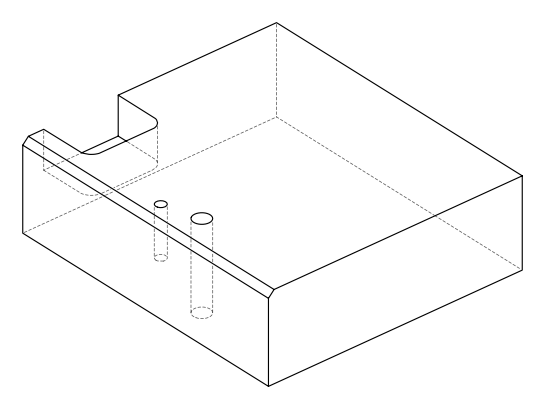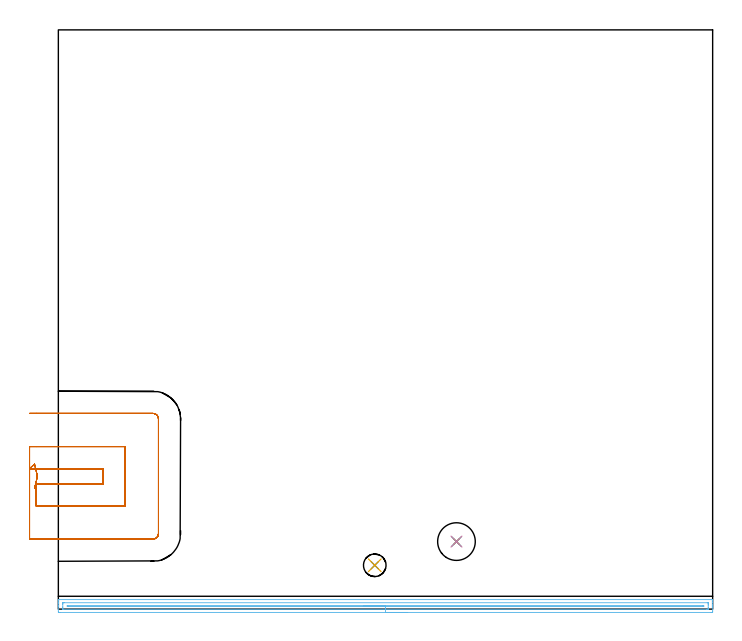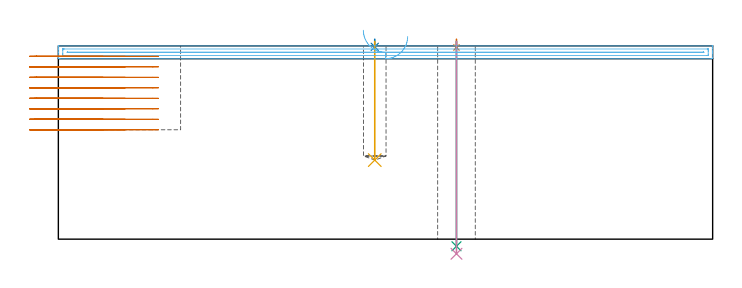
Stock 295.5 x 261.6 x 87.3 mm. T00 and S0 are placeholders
(PLAN: 7 operations, 5 tool changes, 16.1 min)
(1 SPOT_DRILL | STEP1HOLE | NXT0321_9005460120000 | 0.03 min | 3 mm3)
(2 SPOT_DRILL_1 | STEP1POCKET | NXT0321_9005460120000 | 0.03 min | 1 mm3)
(3 DRILL_THROUGH_HOLE_INTO_CENTER | STEP1HOLE | NXT0301_065 | 0.37 min | 6037 mm3)
(4 DRILL_TO_ENLARGE_THROUGH_HOLE | STEP1HOLE | UGT0301_044 | 0.39 min | 13753 mm3)
(5 DRILL_BLIND_HOLE_INTO_CENTER | STEP1POCKET | NXT0301_073 | 0.22 min | 4104 mm3)
(6 AREA_MILL | FG_CHAMFER_SURFACE | UGT0205_001 | 7.24 min | 4975 mm3)
(7 MILL_SLOT | SLOT_PARTIAL_RECTANGULAR | UGT0201_094 | Follow Part, ap 5, ae 75% | 7.8 min | 158143 mm3)
(TOOL NXT0321_9005460120000 | NC Spot Drill, 142deg, 12mm, Carbide, Uncoated | D12 PA142 FL30 Z2)
(TOOL NXT0301_065 | Carbide Drill 9.4mm [860.1-0940-075A1-MM 2214] | D9.4 PA140 FL98 Z2)
(TOOL UGT0301_044 | Twist Drill 17 mm | D17 PA118 FL125 Z2)
(TOOL NXT0301_073 | Carbide Drill 10.2mm [860.1-1020-031A1-MM 2214] | D10.2 PA140 FL55 Z2)
(TOOL UGT0205_001 | Chamfer Mill 20 x 3 x 45 deg. | D20 FL50 Z2)
(TOOL UGT0201_094 | End mill 20 mm | D20 FL38 Z4)
(OP 1 SPOT_DRILL)
G17 G21 G94 G90
T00 M6
G54
G17 G0 G90 X179.8 Y30.5 S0 M3
G43 Z97.3 H0
G94 G81 G98 Z86.568 F250. R90.3
G80
M5
M2
(OP 2 SPOT_DRILL_1)
G17 G21 G94 G90
T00 M6
G54
G17 G0 G90 X142.9 Y19.8 S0 M3
G43 Z97.3 H0
G94 G81 G98 Z86.861 F250. R90.3
G80
M5
M2
(OP 3 DRILL_THROUGH_HOLE_INTO_CENTER)
G17 G21 G94 G90
T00 M6
G54
G17 G0 G90 X179.8 Y30.5 S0 M3
G43 Z97.3 H1
G94 G73 G98 Z-3.211 F250. Q9.051 R89.3
G80
M5
M2
(OP 4 DRILL_TO_ENLARGE_THROUGH_HOLE)
G17 G21 G94 G90
T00 M6
G54
G17 G0 G90 X179.8 Y30.5 S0 M3
G43 Z97.3 H0
G94 G73 G98 Z-6.607 F250. Q15.651 R89.3
G80
M5
M2
(OP 5 DRILL_BLIND_HOLE_INTO_CENTER)
G17 G21 G94 G90
T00 M6
G54
G17 G0 G90 X142.9 Y19.8 S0 M3
G43 Z97.3 H1
G94 G81 G98 Z35.7 F250. R89.3
G80
M5
M2
(OP 6 AREA_MILL)
G17 G21 G94 G90
T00 M6
G54
G17 G0 G90 X157.75 Y-1.5 S1061 M3
G43 Z97.3 H0
Z91.5
G94 G1 X157.712 Z90.628 F250.
X157.598 Z89.763
X157.409 Z88.912
X157.147 Z88.08
X156.813 Z87.274
X156.41 Z86.5
X155.941 Z85.764
X155.41 Z85.072
X154.821 Z84.429
X154.178 Z83.84
X153.486 Z83.308
X152.75 Z82.84
X151.976 Z82.437
X151.17 Z82.103
X150.338 Z81.841
X149.486 Z81.652
X148.622 Z81.538
X147.75 Z81.5
X0.632
X0.335 Y-1.498
X0.01 Y-1.494 Z81.503
X0. Y-1.21 Z81.787
Y1.4 Z84.394
Y2.781 Z85.777
Y3.14 Z86.134
Y3.858 Z86.858
Y4.06 Z87.06
X0.001 Y4.18 Z87.173
X0.003 Y4.241 Z87.232
X0.01 Y4.297 Z87.288
X0.185 Y4.3 Z87.3
X295.315
X295.49 Y4.297 Z87.288
X295.498 Y4.181 Z87.174
X295.5 Y4.06 Z87.06
Y3.858 Z86.858
Y3.14 Z86.134
Y1.911 Z84.907
Y1.4 Z84.394
Y0.785 Z83.781
Y-0.954 Z82.042
X295.497 Y-1.21 Z81.787
X295.49 Y-1.494 Z81.503
X295.165 Y-1.498 Z81.5
X294.868 Y-1.5
X147.75
Y-0.086 Z82.914
X2.42 Y-0.085 Z82.915
X2.157 Y-0.084 Z82.916
X2.055 Y-0.081 Z82.919
X2.012 Y-0.079 Z82.921
X2.009 Y-0.055 Z82.945
X2.003 Y0.067 Z83.067
X2.001 Y0.53 Z83.53
X2. Y0.939 Z83.939
Y2.27 Z85.27
X2.001 Y2.678 Z85.678
X2.005 Y2.815 Z85.815
X2.01 Y2.864 Z85.864
X2.014 Y2.879 Z85.879
X2.026 Y2.881 Z85.881
X2.104 Y2.883 Z85.883
X2.42 Y2.885 Z85.885
X2.682 Y2.886 Z85.886
X293.079 Y2.885 Z85.885
X293.343 Y2.884 Z85.884
X293.445 Y2.881 Z85.881
X293.488 Y2.879 Z85.879
X293.49 Y2.855 Z85.855
X293.497 Y2.733 Z85.733
X293.499 Y2.27 Z85.27
X293.5 Y1.861 Z84.861
Y0.53 Z83.53
X293.499 Y0.122 Z83.122
X293.495 Y-0.015 Z82.985
X293.49 Y-0.064 Z82.936
X293.486 Y-0.08 Z82.92
X293.474 Y-0.081 Z82.919
X293.396 Y-0.083 Z82.917
X293.079 Y-0.085 Z82.915
X292.818 Y-0.086 Z82.914
X147.75
Y1.328 Z84.328
X4.282 Y1.329 Z84.329
X4.209 Y1.33 Z84.33
X4.136 Y1.332 Z84.332
X4.01 Y1.339 Z84.339
X4.008 Y1.4 Z84.4
X4.01 Y1.449 Z84.449
X4.02 Y1.465 Z84.465
X4.063 Y1.468 Z84.468
X4.136 Y1.471 Z84.471
X291.218
X291.291 Y1.47 Z84.47
X291.364 Y1.468 Z84.468
X291.49 Y1.461 Z84.461
X291.492 Y1.4 Z84.4
X291.49 Y1.351 Z84.351
X291.48 Y1.335 Z84.335
X291.437 Y1.332 Z84.332
X291.364 Y1.329 Z84.329
X147.75 Y1.328 Z84.328
X146.878 Z84.366
X146.013 Z84.48
X145.162 Z84.669
X144.33 Z84.931
X143.524 Z85.265
X142.75 Z85.668
X142.014 Z86.137
X141.322 Z86.668
X140.679 Z87.257
X140.09 Z87.901
X139.558 Z88.593
X139.09 Z89.328
X138.687 Z90.102
X138.353 Z90.908
X138.091 Z91.74
X137.902 Z92.592
X137.788 Z93.457
X137.75 Z94.328
G0 Z97.3
M5
M2
(OP 7 MILL_SLOT)
G17 G21 G94 G90
T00 M6
G54
G17 G0 G90 X-10.768 Y54.539 S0 M3
G43 Z97.3 H0
Z82.562
G94 G1 X-10. Y57.439 F250.
G3 X-10. Y62.561 R10.
G1 X-10.768 Y65.461
X-13. Y63.4
X-10.
X20.2 F500.
Y56.6
X-10.
Y46.6
X30.2
Y73.4
X-10.
X-13. F250.
Y31.6
X-10.
X42.7 F500.
G3 X45.2 Y34.1 R2.5
G1 Y85.9
G3 X42.7 Y88.4 R2.5
G1 X-10.
X-13. F250.
G0 X-10.768 Y54.539 Z77.825
G1 X-10. Y57.439
G3 X-10. Y62.561 R10.
G1 X-10.768 Y65.461
X-13. Y63.4
X-10.
X20.2 F500.
Y56.6
X-10.
Y46.6
X30.2
Y73.4
X-10.
X-13. F250.
Y31.6
X-10.
X42.7 F500.
G3 X45.2 Y34.1 R2.5
G1 Y85.9
G3 X42.7 Y88.4 R2.5
G1 X-10.
X-13. F250.
G0 X-10.768 Y54.539 Z73.087
G1 X-10. Y57.439
G3 X-10. Y62.561 R10.
G1 X-10.768 Y65.461
X-13. Y63.4
X-10.
X20.2 F500.
Y56.6
X-10.
Y46.6
X30.2
Y73.4
X-10.
X-13. F250.
Y31.6
X-10.
X42.7 F500.
G3 X45.2 Y34.1 R2.5
G1 Y85.9
G3 X42.7 Y88.4 R2.5
G1 X-10.
X-13. F250.
G0 X-10.768 Y54.539 Z68.35
G1 X-10. Y57.439
G3 X-10. Y62.561 R10.
G1 X-10.768 Y65.461
X-13. Y63.4
X-10.
X20.2 F500.
Y56.6
X-10.
Y46.6
X30.2
Y73.4
X-10.
X-13. F250.
Y31.6
X-10.
X42.7 F500.
G3 X45.2 Y34.1 R2.5
G1 Y85.9
G3 X42.7 Y88.4 R2.5
G1 X-10.
X-13. F250.
G0 X-10.768 Y54.539 Z63.612
G1 X-10. Y57.439
G3 X-10. Y62.561 R10.
G1 X-10.768 Y65.461
X-13. Y63.4
X-10.
X20.2 F500.
Y56.6
X-10.
Y46.6
X30.2
Y73.4
X-10.
X-13. F250.
Y31.6
X-10.
X42.7 F500.
G3 X45.2 Y34.1 R2.5
G1 Y85.9
G3 X42.7 Y88.4 R2.5
G1 X-10.
X-13. F250.
G0 X-10.768 Y54.539 Z58.875
G1 X-10. Y57.439
G3 X-10. Y62.561 R10.
G1 X-10.768 Y65.461
X-13. Y63.4
X-10.
X20.2 F500.
Y56.6
X-10.
Y46.6
X30.2
Y73.4
X-10.
X-13. F250.
Y31.6
X-10.
X42.7 F500.
G3 X45.2 Y34.1 R2.5
G1 Y85.9
G3 X42.7 Y88.4 R2.5
G1 X-10.
X-13. F250.
G0 X-10.768 Y54.539 Z54.137
G1 X-10. Y57.439
G3 X-10. Y62.561 R10.
G1 X-10.768 Y65.461
X-13. Y63.4
X-10.
X20.2 F500.
Y56.6
X-10.
Y46.6
X30.2
Y73.4
X-10.
X-13. F250.
Y31.6
X-10.
X42.7 F500.
G3 X45.2 Y34.1 R2.5
G1 Y85.9
G3 X42.7 Y88.4 R2.5
G1 X-10.
X-13. F250.
G0 X-10.768 Y54.539 Z49.4
G1 X-10. Y57.439
G3 X-10. Y62.561 R10.
G1 X-10.768 Y65.461
X-13. Y63.4
X-10.
X20.2 F500.
Y56.6
X-10.
Y46.6
X30.2
Y73.4
X-10.
X-13. F250.
Y31.6
X-10.
X42.7 F500.
G3 X45.2 Y34.1 R2.5
G1 Y85.9
G3 X42.7 Y88.4 R2.5
G1 X-10.
X-13. F250.
G0 Z97.3
M5
M2
